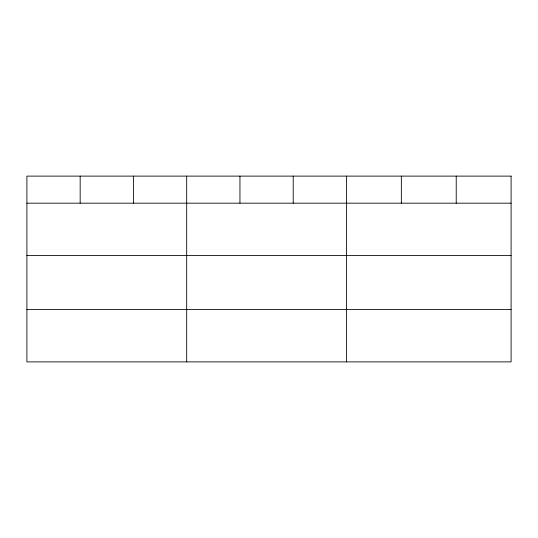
<?xml version="1.0" encoding="UTF-8"?>
<svg xmlns="http://www.w3.org/2000/svg" width="538" height="538" viewBox="0 0 538 538"><rect width="100%" height="100%" fill="white"/><g stroke="black" fill="none" stroke-linecap="round" stroke-linejoin="round"><path stroke-width="0.81" d="M26.9 203.176L511.1 203.176M26.9 255.55L511.1 255.55M26.9 309.511L511.1 309.511M456.224 176.114L456.224 203.176M401.348 176.114L401.348 203.176M346.472 176.114L346.472 361.886M293.21 176.114L293.21 203.176M239.948 176.114L239.948 203.176M186.686 176.114L186.686 361.886M133.424 176.114L133.424 203.176M80.162 176.114L80.162 203.176M511.1 176.114L26.9 176.114L26.9 361.886L511.1 361.886L511.1 176.114"/></g></svg>
